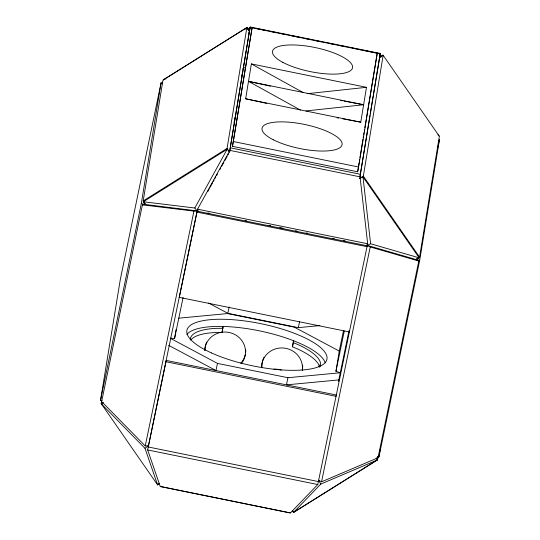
<?xml version="1.0" encoding="UTF-8"?>
<svg xmlns="http://www.w3.org/2000/svg" width="540" height="540" viewBox="0 0 540 540"><rect width="100%" height="100%" fill="white"/><g stroke="black" fill="none" stroke-linecap="round" stroke-linejoin="round"><path stroke-width="0.81" d="M101.966 400.66L100.508 400.363L120.299 279.518L161.075 82.802L162.54 83.099M159.347 483.59L157.599 484.913L101.183 403.576L101.722 400.262M100.508 400.363L141.291 203.648L161.075 82.802M143.296 201.757L194.805 208.008L197.174 210.789L148.487 445.655L145.24 445.966L101.635 401.564L142.418 204.849L145.665 204.538L143.181 200.954L162.972 80.116L246.861 27.594L249.345 31.172L229.554 152.017L227.185 149.236L143.296 201.757L145.665 204.538L198.828 211.126M142.418 204.849L193.928 211.1L197.174 210.789L196.958 212.112L367.072 246.706L367.295 245.383L415.854 259.477L419.182 257.857L370.622 243.763L367.295 245.383L318.384 481.572L148.27 446.985L148.487 445.655L144.99 448.308L157.599 484.913M165.942 361.739L166.158 360.41L336.272 395.003L336.056 396.326L165.942 361.739L148.27 446.985M349.623 330.622L349.4 331.952L179.287 297.358L179.503 296.035M343.507 330.554L339.255 351.081L335.941 371.324L340.227 372.762L287.928 377.717L217.465 363.393L170.114 338.168L174.582 338.513L176.04 329.603M359.93 177.079L380.302 53.453L250.209 27L229.554 152.017L227.07 148.439L246.861 27.594M232.484 146.34L252.099 27.797L377.237 53.244L358.607 167.015L357.615 171.788L232.484 146.34L252.099 27.797M266.821 103.43L245.646 98.78L251.357 63.916L366.485 87.325L360.774 122.189L342.765 118.814M191.072 339.674A66.38 19.946 11.7 0 1 215.231 332.532L222.035 332.471L223.047 326.288M222.035 332.471L223.155 326.754M319.592 367.214A66.38 19.946 11.7 0 0 298.85 349.535L292.498 346.802L293.51 340.619M292.498 346.802L293.747 340.308M357.615 171.788L359.113 162.648M359.383 160.988L359.654 159.327M359.93 157.667L362.921 139.394M363.19 137.734L363.461 136.073M363.737 134.413L364.007 132.752M364.277 131.092L364.554 129.431M364.824 127.771L366.181 119.468M366.457 117.801L377.237 53.244M359.917 176.816L369.401 118.874M369.677 117.221L369.947 115.567M370.217 113.906L373.201 95.702M373.471 94.041L380.201 53.737L373.613 52.4M318.384 481.572L318.607 480.249L321.543 481.815L378.014 457.758L418.797 261.043L415.854 259.477L419.56 257.155L363.353 176.148L383.144 55.303L379.431 57.625L380.302 53.453M292.43 510.502L293.672 512.291L377.555 459.776L378.101 456.462M377.46 456.678L378.925 456.975L380.14 449.523M419.56 257.155L439.351 136.31L382.934 54.972L379.431 57.625M378.925 456.975L419.702 260.26L439.493 139.415L437.616 148.466M318.539 480.647L317.77 484.535L290.358 513L160.265 486.547L147.656 449.942L148.419 446.054M165.571 78.894L163.256 79.88L247.144 27.358L249.345 31.172L250.108 27.284L247.772 29.707M162.169 83.774L162.513 82.127M145.24 445.966L193.928 211.1M179.287 297.358L196.958 212.112M174.582 338.513L183.087 297.466M249.345 31.172L250.209 27M242.19 73.319L242.534 71.658M243.047 69.188L243.392 67.541L245.579 67.986M241.63 76.295L241.974 74.642M242.318 72.995L242.656 71.341M234.016 122.58L234.488 120.596M234.698 119.279L235.17 117.302M235.386 115.978L235.73 114.325M217.465 363.393L215.987 370.541L168.629 345.323M319.896 325.6L298.31 327.645L227.846 313.315L229.163 306.956M287.928 377.717L286.45 384.871L338.749 379.917L338.526 381.24L348.968 330.892M298.31 327.645L299.632 321.287M319.046 366.667L319.39 365.02M335.941 371.324L344.277 331.101M321.543 481.815L370.231 246.949L367.295 245.383M197.107 211.187L197.566 209.176L229.946 150.404L360.038 176.857L367.686 243.763L367.227 245.781L197.107 211.187L197.917 209.716M248.42 35.242L249.156 31.988M229.642 151.747L229.946 150.404M194.805 208.008L227.185 149.236M207.698 191.687L209.318 188.75M210.128 187.279L212.558 182.871M213.368 181.4L214.171 179.935M214.981 178.463L215.791 176.992M216.601 175.527L217.411 174.056M219.841 169.648L220.651 168.176M221.461 166.712L223.891 162.304M224.701 160.832L227.124 156.425M227.934 154.953L228.744 153.488M245.39 29.174L247.144 27.358M292.288 510.617L293.389 512.528L320.807 484.063L377.278 460.006L376.178 458.102M103.14 402.584L101.392 403.907L144.99 448.308M143.181 200.954L227.07 148.439M363.353 176.148L359.647 178.47L362.975 176.85L419.182 257.857M101.183 403.576L103.032 402.415M157.39 484.583L159.239 483.421M293.389 512.528L377.278 460.006M307.186 93.69L366.485 87.325M306.005 110.943L363.629 104.753L248.501 81.344L300.463 110.093M178.72 318.188L227.502 313.565L294.341 327.159L339.255 351.081M222.899 328.3L216.095 328.354A66.38 19.946 11.7 0 0 190.323 340.126M340.713 100.46L342.347 100.771M343.987 101.075L363.629 104.753M337.041 117.74L338.675 118.051M256.696 28.627L265.754 30.463M269.872 31.3L276.453 32.643M280.571 33.48L284.688 34.317M291.276 35.654L300.334 37.496M304.452 38.333L311.04 39.677M315.151 40.514L321.739 41.85M328.327 43.187L334.915 44.53M339.032 45.367L345.62 46.703M352.202 48.047L356.319 48.884M357.966 49.214L361.26 49.889M362.907 50.22L371.965 52.063M245.646 98.78L360.774 122.189M233.469 141.568L358.607 167.015M230.418 147.845L360.511 174.299M197.566 209.176L367.686 243.763M207.907 212.969L209.56 213.307M245.072 220.529L246.726 220.867M269.021 225.396L270.668 225.734M279.754 227.583L283.061 228.251M295.447 230.769L297.094 231.107M306.18 232.956L307.834 233.287M332.606 238.329L334.26 238.667M343.346 240.509L345.087 240.867M141.291 203.648L145.665 204.538M415.321 259.369L419.702 260.26M147.656 449.942L317.77 484.535M160.232 486.432L290.318 512.885M248.501 81.344L270.493 86.177M370.231 246.949L418.797 261.043M293.369 342.63L299.714 345.357A66.38 19.946 11.7 0 1 320.099 366.518M208.609 303.068L227.846 313.315M251.357 63.916L303.318 92.657M437.96 134.777L439.142 135.979M376.312 457.981L377.555 459.776M318.607 480.249L320.807 484.063M380.201 53.737L381.294 56.923M362.975 176.85L370.622 243.763M367.038 244.107L367.227 245.781M273.854 369.144A20.426 19.48 9.3 0 1 281.381 370.123M204.748 350.359A20.426 19.48 9.3 0 1 232.025 333.281A20.426 19.48 9.3 0 1 241.441 363.488M261.664 367.72A20.426 19.48 9.3 0 1 282.987 347.969A20.426 19.48 9.3 0 1 302.312 370.076M261.92 367.119A20.426 19.48 9.3 0 1 263.966 357.244M302.63 365.101A20.426 19.48 9.3 0 1 302.285 370.177M245.363 354.281A20.426 19.48 9.3 0 1 240.698 363.272M204.957 350.494A20.426 19.48 9.3 0 1 205.335 346.14M205.49 345.438A20.426 19.48 9.3 0 1 206.719 341.996M245.741 349.933A20.426 19.48 9.3 0 1 245.673 352.12M186.833 334.51A71.489 21.479 11.7 0 1 259.308 330.818A71.489 21.479 11.7 0 1 325.228 362.9M273.247 139.752A40.851 12.272 11.7 0 0 340.578 147.137A40.851 12.272 11.7 0 0 292.309 122.499A40.851 12.272 11.7 0 0 273.247 139.752M282.805 62.35A40.851 12.272 11.7 0 0 350.663 70.531A40.851 12.272 11.7 0 0 304.067 45.718A40.851 12.272 11.7 0 0 282.805 62.35M211.518 352.957A71.489 21.479 11.7 0 0 325.91 361.685A71.489 21.479 11.7 0 0 233.321 319.748A71.489 21.479 11.7 0 0 211.518 352.957"/></g></svg>
